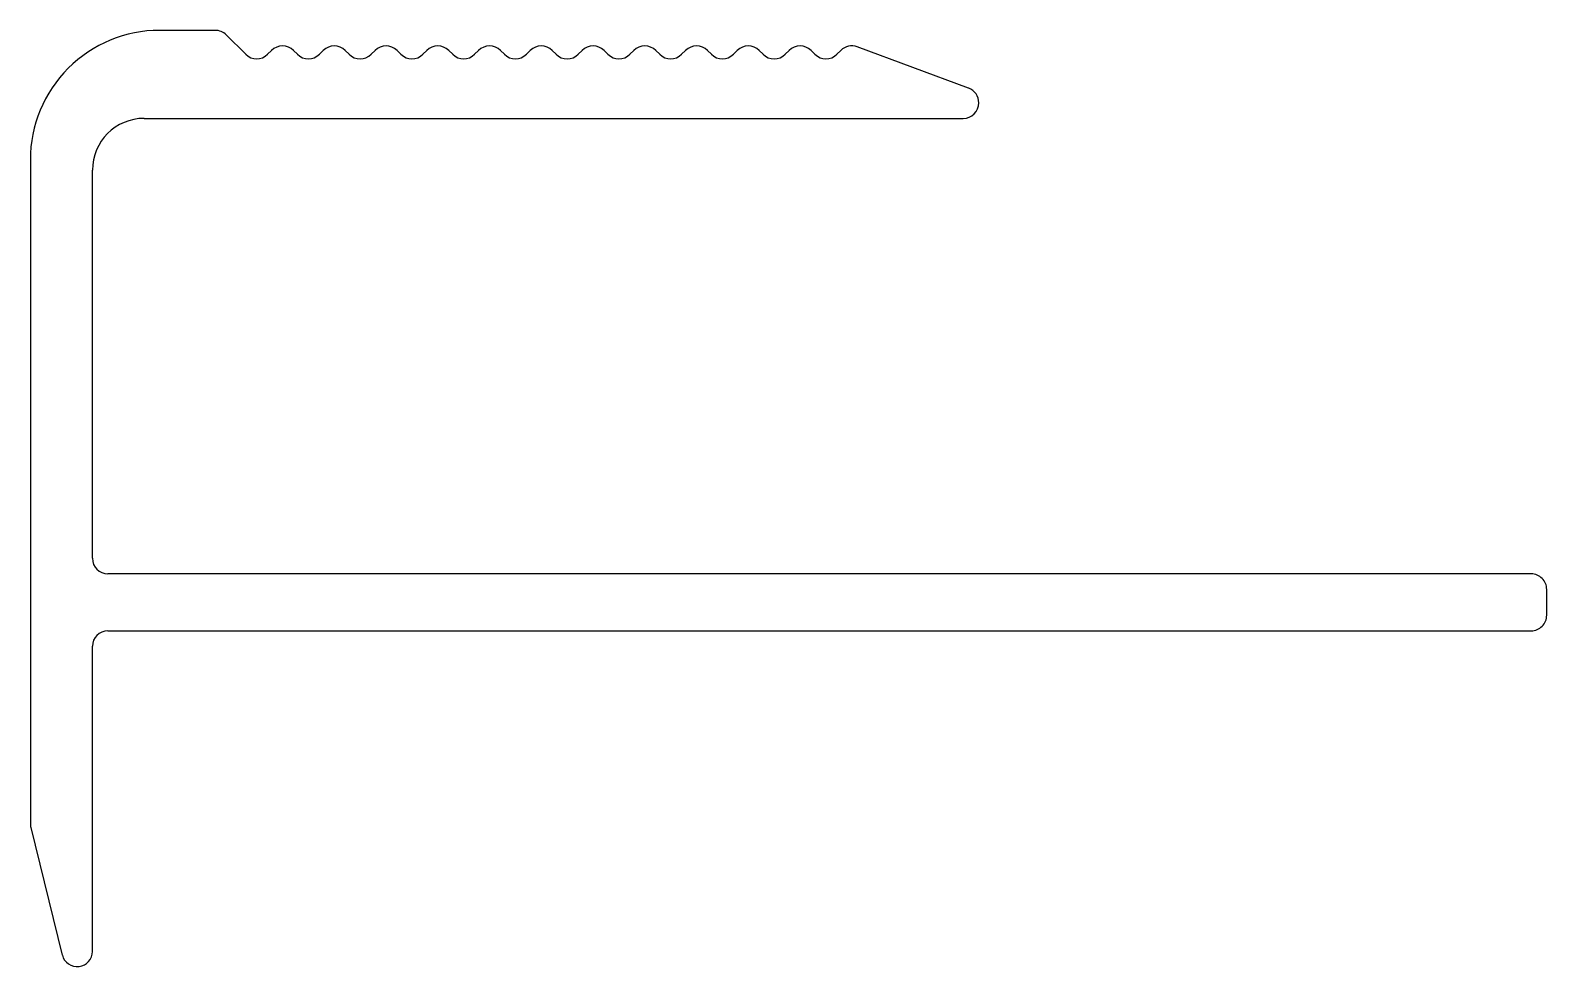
# Model space of a CAD drawing. Extents: x 2040.4 to 2069.7, y 1861.2 to 1879.3.
import ezdxf

# ---------------------------------------------------------------- set-up
doc = ezdxf.new("R2010")
doc.units = 0
doc.layers.get('0').update_dxf_attribs({"linetype": 'CONTINUOUS'})

msp = doc.modelspace()

# ---------------------------------------------------------------- linework, layer by layer
for p, q in [((2043.932, 1879.333), (2042.859, 1879.333)), ((2044.52, 1878.87), (2044.144, 1879.245)), ((2058.49, 1878.215), (2056.336, 1879.015)), ((2045.02, 1878.945), (2044.944, 1878.87)), ((2045.52, 1878.87), (2045.444, 1878.945)), ((2046.02, 1878.945), (2045.944, 1878.87)), ((2046.52, 1878.87), (2046.444, 1878.945)), ((2047.02, 1878.945), (2046.944, 1878.87)), ((2047.52, 1878.87), (2047.444, 1878.945)), ((2048.02, 1878.945), (2047.944, 1878.87)), ((2048.52, 1878.87), (2048.444, 1878.945)), ((2049.02, 1878.945), (2048.944, 1878.87)), ((2049.52, 1878.87), (2049.444, 1878.945)), ((2050.02, 1878.945), (2049.944, 1878.87)), ((2050.52, 1878.87), (2050.444, 1878.945)), ((2051.02, 1878.945), (2050.944, 1878.87)), ((2051.52, 1878.87), (2051.444, 1878.945)), ((2052.02, 1878.945), (2051.944, 1878.87)), ((2052.52, 1878.87), (2052.444, 1878.945)), ((2053.02, 1878.945), (2052.944, 1878.87)), ((2053.52, 1878.87), (2053.444, 1878.945)), ((2054.02, 1878.945), (2053.944, 1878.87)), ((2054.52, 1878.87), (2054.444, 1878.945)), ((2055.02, 1878.945), (2054.944, 1878.87)), ((2055.52, 1878.87), (2055.444, 1878.945)), ((2056.02, 1878.945), (2055.944, 1878.87)), ((2042.559, 1877.633), (2058.386, 1877.633)), ((2040.359, 1876.833), (2040.359, 1864.007)), ((2041.559, 1869.133), (2041.559, 1876.633)), ((2069.359, 1868.833), (2041.859, 1868.833)), ((2069.659, 1868.033), (2069.659, 1868.533)), ((2041.859, 1867.733), (2069.359, 1867.733)), ((2041.559, 1861.539), (2041.559, 1867.433)), ((2040.368, 1863.935), (2040.977, 1861.469))]:
    msp.add_line(p, q)
for centre, radius, start, end in [((2042.859, 1876.833), 2.5, 90, 180.0003), ((2043.932, 1879.033), 0.3, 44.9951, 89.9965), ((2045.232, 1878.733), 0.3, 45, 135), ((2046.232, 1878.733), 0.3, 45, 135), ((2047.232, 1878.733), 0.3, 45, 135), ((2048.232, 1878.733), 0.3, 45, 135), ((2049.232, 1878.733), 0.3, 45, 135), ((2050.232, 1878.733), 0.3, 45, 135), ((2051.232, 1878.733), 0.3, 45, 135), ((2052.232, 1878.733), 0.3, 45, 135), ((2053.232, 1878.733), 0.3, 45, 135), ((2054.232, 1878.733), 0.3, 45, 135), ((2055.232, 1878.733), 0.3, 45, 135), ((2056.232, 1878.733), 0.3, 69.6232, 135), ((2044.732, 1879.082), 0.3, 225, 315), ((2045.732, 1879.082), 0.3, 225, 315), ((2046.732, 1879.082), 0.3, 225, 315), ((2047.732, 1879.082), 0.3, 225, 315), ((2048.732, 1879.082), 0.3, 225, 315), ((2049.732, 1879.082), 0.3, 225, 315), ((2050.732, 1879.082), 0.3, 225, 315), ((2051.732, 1879.082), 0.3, 225, 315), ((2052.732, 1879.082), 0.3, 225, 315), ((2053.732, 1879.082), 0.3, 225, 315), ((2054.732, 1879.082), 0.3, 225, 315), ((2055.732, 1879.082), 0.3, 225, 315), ((2058.386, 1877.933), 0.3, 0, 69.6231), ((2058.386, 1877.933), 0.3, 270, 360), ((2042.559, 1876.633), 1, 90, 180), ((2041.859, 1869.133), 0.3, 180, 269.9977), ((2069.359, 1868.533), 0.3, 0, 90.0035), ((2069.359, 1868.033), 0.3, 269.9965, 0), ((2041.859, 1867.433), 0.3, 90.0023, 180), ((2040.659, 1864.007), 0.3, 180.0089, 193.8789), ((2041.264, 1861.539), 0.295, 193.8716, 0)]:
    msp.add_arc(centre, radius, start, end)

doc.saveas('drawing.dxf')
